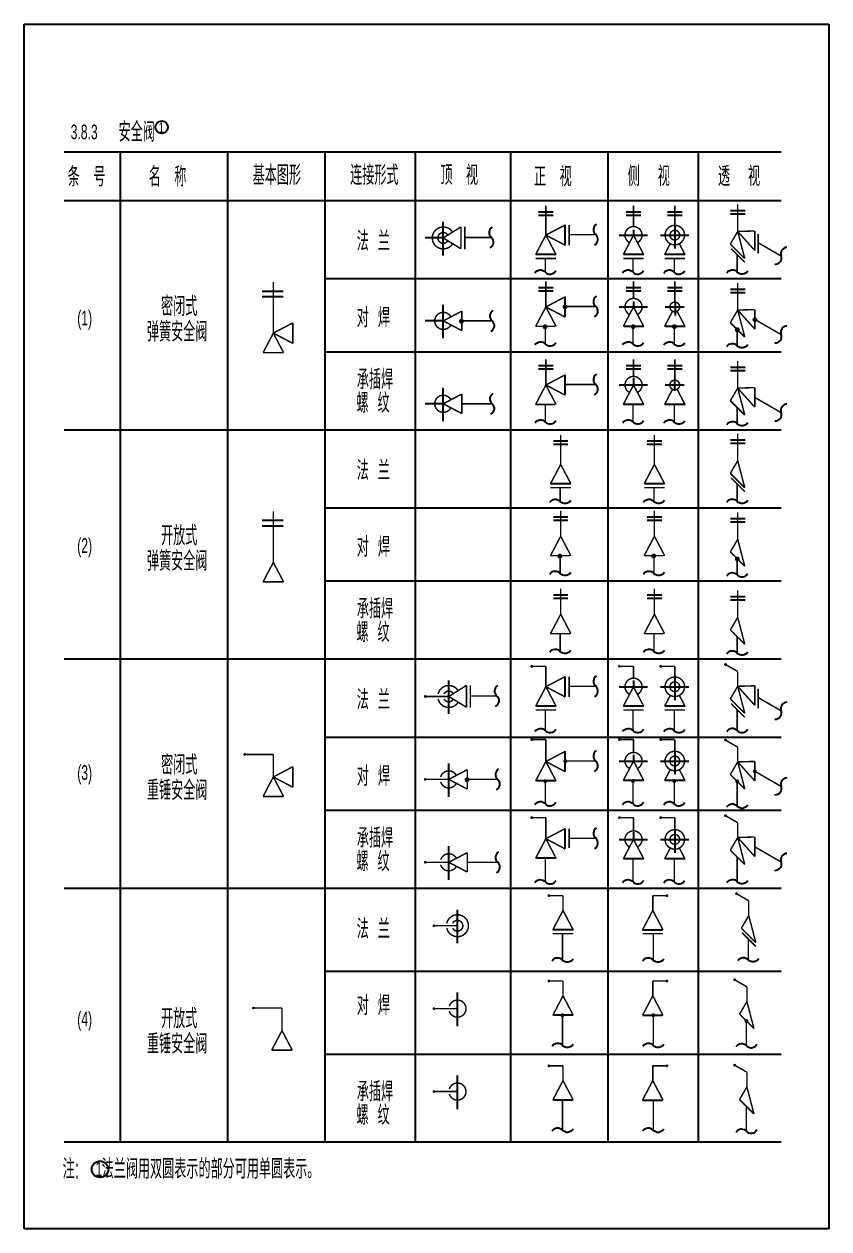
# Model space of a CAD drawing. Header units: inches. Extents: x -18 to 2014, y 4 to 801.
# Drawn here: x 167.6 to 332.6, y 9.9 to 256.9 of the extents above; entities that cross this region are included whole.
import ezdxf

# ---------------------------------------------------------------- set-up
doc = ezdxf.new("R2010")
doc.units = ezdxf.units.IN
doc.header["$MEASUREMENT"] = 0
doc.layers.add('TEXT', color=6, linetype='Continuous')
doc.styles.get("Standard").update_dxf_attribs({"font": 'pdatxt.shx', "bigfont": 'hztxt.shx'})

# ---------------------------------------------------------------- blocks, each defined once
blk = doc.blocks.new('BZH')
at = {"layer": 'TEXT', "color": 6}
for centre, start, end in [((0.5330142281600274, 0.6703013697842835), 120.0646550722237, 231.5087731403127), ((-0.5614378965001379, -0.6466804327719728), 296.5830063715022, 49.03599266516452)]:
    blk.add_arc(centre, 0.8563924881481542, start, end, dxfattribs=at)

msp = doc.modelspace()

# ---------------------------------------------------------------- linework, layer by layer
at = {"color": 3}
for p, q in [((167.5720512389131, 256.8665980854901), (332.5720512389131, 256.8665980854901)), ((167.5720512389131, 9.86659808549015), (167.5720512389131, 256.8665980854901)), ((332.5720512389131, 256.8665980854901), (332.5720512389131, 9.86659808549015)), ((175.7587318707307, 230.710688430542), (322.7587318707307, 230.710688430542)), ((187.2609777042486, 230.710688430542), (187.2609777042482, 27.71068843054203)), ((209.2609777042486, 230.7106884305418), (209.2609777042486, 27.71068843054203)), ((229.2609777042486, 230.7106884305418), (229.2609777042486, 27.71068843054203)), ((247.7609777042491, 230.7106884305418), (247.7609777042486, 27.71068843054203)), ((267.2609777042491, 230.7106884305416), (267.2609777042486, 27.71068843054203)), ((287.2609777042486, 230.7106884305416), (287.2609777042481, 27.71068843054203)), ((305.7609777042486, 230.7106884305416), (305.7609777042486, 27.71068843054203)), ((175.7587318707307, 220.710688430542), (322.7587318707307, 220.710688430542)), ((273.0397103518422, 218.4021767375551), (276.0397103518422, 218.4021767375551)), ((273.0397103518422, 217.7210163242003), (276.0397103518422, 217.7210163242003)), ((291.013685686216, 218.4021767375551), (294.013685686216, 218.4021767375551)), ((291.013685686216, 217.7210163242003), (294.013685686216, 217.7210163242003)), ((299.4783334557625, 218.4021767375551), (302.4783334557625, 218.4021767375551)), ((299.4783334557625, 217.7210163242003), (302.4783334557625, 217.7210163242003)), ((312.3756127756352, 218.6360155571495), (315.3756127756352, 218.6360155571495)), ((312.3756127756352, 217.9548551437948), (315.3756127756352, 217.9548551437948)), ((253.5083332887822, 209.4468674112466), (253.5083332887822, 216.304355003804)), ((278.5284582623623, 211.7115809321836), (278.5284582623623, 215.7015809321836)), ((300.9783334557625, 215.6074882791607), (300.9783334557625, 210.8816456091264)), ((253.5083332887822, 213.023194421925), (249.8243700492482, 213.023194421925)), ((289.5962680479871, 213.6074882791607), (295.4057740400268, 213.6074882791607)), ((292.5363480639104, 214.6767365041588), (292.5363480639104, 213.5741160228821)), ((298.0609158175336, 213.6074882791607), (303.8704218095728, 213.6074882791607)), ((276.6338030048652, 209.6187403686402), (272.6438030048654, 209.6187403686402)), ((294.6077783392394, 209.6187403686402), (290.6177783392392, 209.6187403686402)), ((303.0724261087854, 209.6187403686402), (299.0824261087856, 209.6187403686402)), ((229.2609777042486, 204.710688430542), (322.7587318707307, 204.710688430542)), ((273.0397103518422, 202.8780295377465), (276.0397103518422, 202.8780295377465)), ((291.013685686216, 202.8780295377465), (294.013685686216, 202.8780295377465)), ((299.4783334557625, 202.8780295377465), (302.4783334557625, 202.8780295377465)), ((216.4001984092653, 202.1475779463854), (220.717115170905, 202.1475779463854)), ((216.4001984092653, 201.0123132097554), (220.717115170905, 201.0123132097554)), ((273.0397103518422, 202.1968691243918), (276.0397103518422, 202.1968691243918)), ((278.5284582623623, 196.9821182623276), (278.5284582623623, 200.9721182623276)), ((291.013685686216, 202.1968691243918), (294.013685686216, 202.1968691243918)), ((299.4783334557625, 202.1968691243918), (302.4783334557625, 202.1968691243918)), ((312.3756127756352, 202.5239966558987), (315.3756127756352, 202.5239966558987)), ((312.3756127756352, 201.8428362425439), (315.3756127756352, 201.8428362425439)), ((253.5083332887822, 192.4468674112466), (253.5083332887822, 199.304355003804)), ((289.5962680479871, 198.8780256093044), (295.4057740400268, 198.8780256093044)), ((292.5363480639104, 200.0118122761495), (292.5363480639104, 198.6886639182474)), ((299.0088695409723, 198.8780256093044), (302.8973074212819, 198.8780256093044)), ((301.0335288948264, 199.7912907001406), (301.0335288948264, 197.1449876837201)), ((253.5083332887822, 196.023194421925), (249.8243700492482, 196.023194421925)), ((294.6077783392394, 194.8892776987842), (290.6177783392392, 194.8892776987842)), ((303.0724261087854, 194.8892776987842), (299.0824261087856, 194.8892776987842)), ((229.2609777042486, 189.710688430542), (322.7587318707307, 189.710688430542)), ((273.0397103518422, 186.8780295377465), (276.0397103518422, 186.8780295377465)), ((273.0397103518422, 186.1968691243918), (276.0397103518422, 186.1968691243918)), ((291.013685686216, 186.8780295377465), (294.013685686216, 186.8780295377465)), ((291.013685686216, 186.1968691243918), (294.013685686216, 186.1968691243918)), ((299.4783334557625, 186.8780295377465), (302.4783334557625, 186.8780295377465)), ((299.4783334557625, 186.1968691243918), (302.4783334557625, 186.1968691243918)), ((312.3756127756352, 186.5239966558987), (315.3756127756352, 186.5239966558987)), ((312.3756127756352, 185.8428362425439), (315.3756127756352, 185.8428362425439)), ((278.5284582623623, 180.9821182623276), (278.5284582623623, 184.9721182623276)), ((289.5962680479871, 182.8780256093044), (295.4057740400268, 182.8780256093044)), ((292.5363480639104, 184.2442612662468), (292.5363480639104, 182.8108521203404)), ((299.0088695409723, 182.8780256093044), (302.8973074212819, 182.8780256093044)), ((300.9231714075214, 184.0237396902381), (300.9231714075214, 181.708225338447)), ((253.5083332887822, 175.4468674112466), (253.5083332887822, 182.304355003804)), ((253.5083332887822, 179.023194421925), (249.8243700492482, 179.023194421925)), ((294.6077783392394, 178.8892776987842), (290.6177783392392, 178.8892776987842)), ((303.0724261087854, 178.8892776987842), (299.0824261087856, 178.8892776987842)), ((175.7587318707307, 173.710688430542), (322.7587318707307, 173.710688430542)), ((276.0802571636715, 171.4021767375551), (279.0802571636715, 171.4021767375551)), ((276.0802571636715, 170.7210163242003), (279.0802571636715, 170.7210163242003)), ((295.296519336846, 171.4021767375551), (298.296519336846, 171.4021767375551)), ((295.296519336846, 170.7210163242003), (298.296519336846, 170.7210163242003)), ((312.3756127756352, 171.6360155571495), (315.3756127756352, 171.6360155571495)), ((312.3756127756352, 170.9548551437948), (315.3756127756352, 170.9548551437948)), ((279.6743498166944, 162.6187403686402), (275.6843498166946, 162.6187403686402)), ((298.8906119898694, 162.6187403686402), (294.9006119898692, 162.6187403686402)), ((229.2609777042486, 157.710688430542), (322.7587318707307, 157.710688430542)), ((276.0802571636715, 155.8780295377465), (279.0802571636715, 155.8780295377465)), ((295.296519336846, 155.8780295377465), (298.296519336846, 155.8780295377465)), ((216.4001984092653, 155.1475779463854), (220.717115170905, 155.1475779463854)), ((216.4001984092653, 154.0123132097554), (220.717115170905, 154.0123132097554)), ((276.0802571636715, 155.1968691243918), (279.0802571636715, 155.1968691243918)), ((295.296519336846, 155.1968691243918), (298.296519336846, 155.1968691243918)), ((312.3756127756352, 155.5239966558987), (315.3756127756352, 155.5239966558987)), ((312.3756127756352, 154.8428362425439), (315.3756127756352, 154.8428362425439)), ((229.2609777042486, 142.710688430542), (322.7587318707307, 142.710688430542)), ((276.0802571636715, 139.8780295377465), (279.0802571636715, 139.8780295377465)), ((276.0802571636715, 139.1968691243918), (279.0802571636715, 139.1968691243918)), ((295.296519336846, 139.8780295377465), (298.296519336846, 139.8780295377465)), ((295.296519336846, 139.1968691243918), (298.296519336846, 139.1968691243918)), ((312.3756127756352, 139.5239966558987), (315.3756127756352, 139.5239966558987)), ((312.3756127756352, 138.8428362425439), (315.3756127756352, 138.8428362425439)), ((175.7587318707307, 126.710688430542), (322.7587318707307, 126.710688430542)), ((254.6443620075035, 115.4468674112466), (254.6443620075035, 122.304355003804)), ((278.5284582623623, 119.1211569938463), (278.5284582623623, 123.1111569938463)), ((292.5177625930866, 122.3101150794526), (292.5177625930866, 120.9105969494704)), ((289.5962680479871, 121.0170643408231), (295.4057740400268, 121.0170643408231)), ((298.0609158175336, 121.0170643408231), (303.8704218095728, 121.0170643408231)), ((276.6338030048652, 117.0283164303029), (272.6438030048654, 117.0283164303029)), ((294.6077783392394, 117.0283164303029), (290.6177783392392, 117.0283164303029)), ((303.0724261087854, 117.0283164303029), (299.0824261087856, 117.0283164303029)), ((229.2609777042486, 110.710688430542), (322.7587318707307, 110.710688430542)), ((278.5284582623623, 103.7929641831971), (278.5284582623623, 107.7829641831971)), ((292.5255770421505, 107.0848770298872), (292.5255770421505, 105.6909601479357)), ((300.9783334557625, 107.7891458410935), (300.9783334557625, 103.0633031710591)), ((254.6443620075035, 98.44686741124664), (254.6443620075035, 105.304355003804)), ((289.5962680479871, 105.7891458410935), (295.4057740400268, 105.7891458410935)), ((298.0609158175336, 105.7891458410935), (303.8704218095728, 105.7891458410935)), ((276.6338030048652, 101.7001236196537), (272.6438030048649, 101.7001236196537)), ((294.6077783392394, 101.800397930573), (290.6177783392392, 101.800397930573)), ((303.0724261087854, 101.800397930573), (299.0824261087856, 101.800397930573)), ((229.2609777042486, 95.71068843054181), (322.7587318707307, 95.71068843054204)), ((278.5284582623623, 87.95706373882976), (278.5284582623623, 91.94706373883)), ((300.9783334557625, 91.72031790691298), (300.9783334557625, 86.99447523687863)), ((289.5962680479871, 89.72031790691298), (295.4057740400268, 89.72031790691298)), ((292.5062001195589, 91.19508776009442), (292.5062001195589, 89.56884824750941)), ((298.0609158175336, 89.72031790691298), (303.8704218095728, 89.72031790691298)), ((254.6443620075035, 81.44686741124664), (254.6443620075035, 88.30435500380403)), ((276.6338030048652, 85.86422317528658), (272.6438030048649, 85.86422317528658)), ((294.6077783392394, 85.7315699963925), (290.6177783392392, 85.7315699963925)), ((303.0724261087854, 85.7315699963925), (299.0824261087856, 85.7315699963925)), ((175.7587318707307, 79.71068843054204), (322.7587318707307, 79.71068843054204)), ((256.4197393522555, 68.44686741124664), (256.4197393522555, 75.30435500380403)), ((280.1530818852294, 71.17700071849967), (276.1630818852296, 71.17700071849967)), ((294.3688735232678, 71.17700071849967), (298.358873523268, 71.17700071849967)), ((229.2609777042486, 62.71068843054204), (322.7587318707307, 62.71068843054204)), ((256.4197393522555, 51.44686741124664), (256.4197393522555, 58.30435500380403)), ((280.1530818852294, 53.66492313266289), (276.1630818852296, 53.66492313266289)), ((294.3688735232678, 53.66492313266289), (298.358873523268, 53.66492313266289)), ((229.2609777042486, 45.71068843054204), (322.7587318707307, 45.71068843054204)), ((256.4197393522555, 34.44686741124664), (256.4197393522555, 41.30435500380403)), ((280.1530818852294, 36.28327829980944), (276.1630818852296, 36.28327829980944)), ((294.3688735232678, 36.28327829980944), (298.358873523268, 36.28327829980944)), ((175.7587318707307, 27.71068843054203), (322.7587318707307, 27.71068843054203)), ((332.5720512389131, 9.86659808549015), (167.5720512389131, 9.86659808549015))]:
    msp.add_line(p, q, dxfattribs=at)
at = {"color": 3, "const_width": 0.3}
for points in [[(313.8756127756352, 214.3487482367048), (313.8756127756352, 219.8848083388194)], [(274.5397103518422, 213.6074882791607), (274.5397103518422, 219.650969519225)], [(292.513685686216, 215.3574882791607), (292.513685686216, 219.650969519225)], [(300.9783334557625, 215.6074882791607), (300.9783334557625, 219.650969519225)], [(257.1361937222579, 215.295344973501), (253.5083332887822, 213.023194421925)], [(257.1361937222579, 210.8085576098034), (257.1361937222579, 215.295344973501)], [(257.9361937222581, 210.7181843373781), (257.9361937222581, 215.3220182938636)], [(278.5284582623623, 215.7015809321836), (274.5397103518422, 213.6074882791607)], [(278.5284582623623, 211.5133956261373), (278.5284582623623, 215.5033956261373)], [(279.3284582623625, 211.7115809321836), (279.3284582623625, 215.7015809321836)], [(279.3284582623625, 211.5133956261373), (279.3284582623625, 215.5033956261373)], [(253.5083332887822, 213.023194421925), (257.1361937222579, 210.8085576098034)], [(257.9361937222581, 213.1135676943501), (263.3755437981232, 213.1135676943503)], [(272.4456176988189, 209.6187403686402), (274.5397103518422, 213.6074882791607)], [(274.5397103518422, 213.6074882791607), (276.6338030048652, 209.6187403686402)], [(274.5397103518422, 213.6074882791607), (278.5284582623623, 211.5133956261373)], [(279.3284582623625, 213.7065809321838), (284.7678083382276, 213.7065809321838)], [(290.4195930331927, 209.6187403686402), (292.513685686216, 213.6074882791607)], [(292.513685686216, 213.6074882791607), (294.6077783392394, 209.6187403686402)], [(312.3658420941448, 211.7706783546513), (313.8756127756352, 214.3487482367048)], [(317.3795161219492, 214.4556737125291), (313.8756127756352, 214.3487482367048)], [(313.8756127756352, 214.3487482367048), (315.327336324916, 208.8091841238803)], [(313.8756127756352, 214.3487482367048), (317.3795161219492, 210.4451910362912)], [(317.3795161219492, 210.4451910362912), (317.3795161219492, 214.4556737125291)], [(318.0723364449765, 209.8470057302446), (318.0723364449765, 213.8370057302448)], [(298.8842408027391, 209.6187403686402), (300.0486656577824, 211.8366924734847)], [(301.9080012537421, 211.8366924734847), (303.0724261087854, 209.6187403686402)], [(315.327336324916, 208.8091841238803), (312.3658420941448, 211.7706783546513)], [(315.327336324916, 208.0091841238803), (312.5059802679817, 210.8305401808146)], [(318.0723364449765, 212.040191036291), (322.7829517907531, 209.3205159983582)], [(276.4356176988191, 209.6187403686402), (272.4456176988189, 209.6187403686402)], [(276.4356176988191, 208.8187403686405), (272.4456176988189, 208.8187403686405)], [(276.6338030048652, 208.8187403686405), (272.6438030048654, 208.8187403686405)], [(274.4406176988188, 208.8187403686405), (274.4406176988188, 205.990503901154)], [(294.4095930331929, 209.6187403686402), (290.4195930331927, 209.6187403686402)], [(294.4095930331929, 208.8187403686405), (290.4195930331927, 208.8187403686405)], [(294.6077783392394, 208.8187403686405), (290.6177783392392, 208.8187403686405)], [(292.4145930331925, 208.8187403686405), (292.4145930331925, 205.990503901154)], [(302.8742408027393, 209.6187403686402), (298.8842408027391, 209.6187403686402)], [(302.8742408027393, 208.8187403686405), (298.8842408027391, 208.8187403686405)], [(303.0724261087854, 208.8187403686405), (299.0824261087856, 208.8187403686405)], [(300.879240802739, 208.8187403686405), (300.879240802739, 205.990503901154)], [(313.7765201226117, 209.5600003261846), (313.7765201226117, 206.0234696965254)], [(218.6701169313598, 193.5125096053451), (218.6701169313598, 203.96400309637)], [(274.5397103518422, 198.8780256093044), (274.5397103518422, 204.1268223194162)], [(292.513685686216, 200.6280256093044), (292.513685686216, 204.1268223194162)], [(300.9783334557625, 200.8780256093044), (300.9783334557625, 204.1268223194162)], [(313.8756127756352, 198.2367293354538), (313.8756127756352, 203.7727894375683)], [(278.5284582623623, 200.9721182623276), (274.5397103518422, 198.8780256093044)], [(278.5284582623623, 196.7839329562811), (278.5284582623623, 200.7739329562813)], [(300.9783334557625, 199.8780256093731), (300.9783334557625, 202.0833410793519)], [(257.3083332887824, 198.0181944219249), (253.5083332887822, 196.023194421925)], [(257.3083332887824, 194.0281944219249), (257.3083332887824, 198.0181944219249)], [(272.4456176988189, 194.8892776987842), (274.5397103518422, 198.8780256093044)], [(274.5397103518422, 198.8780256093044), (278.5284582623623, 196.7839329562811)], [(274.5397103518422, 198.8780256093044), (276.6338030048652, 194.8892776987842)], [(278.5284582623623, 198.9771182623275), (284.7678083382276, 198.9771182623275)], [(290.4195930331927, 194.8892776987842), (292.513685686216, 198.8780256093044)], [(292.513685686216, 198.8780256093044), (294.6077783392394, 194.8892776987842)], [(298.8842408027391, 194.8892776987842), (300.5134995567611, 197.9926277064452)], [(301.4431673547643, 197.9926277064438), (303.0724261087854, 194.8892776987842)], [(312.3658420941448, 195.6586594534004), (313.8756127756352, 198.2367293354538)], [(317.3795161219492, 198.3436548112782), (313.8756127756352, 198.2367293354538)], [(313.8756127756352, 198.2367293354538), (317.3795161219492, 194.3331721350401)], [(313.8756127756352, 198.2367293354538), (315.327336324916, 192.6971652226294)], [(317.3795161219492, 194.3331721350401), (317.3795161219492, 198.3436548112782)], [(222.6701169313598, 195.6125096053453), (218.6701169313598, 193.5125096053453)], [(222.6701169313598, 191.4125096053452), (222.6701169313598, 195.6125096053453)], [(253.5083332887822, 196.023194421925), (257.3083332887824, 194.0281944219249)], [(257.3083332887824, 196.0231944219248), (263.5476833646477, 196.023194421925)], [(315.327336324916, 192.6971652226294), (312.3658420941448, 195.6586594534004)], [(317.3795161219488, 196.3281721350398), (322.7829517907531, 193.2084970971074)], [(218.6701169313598, 193.5125096053451), (216.5701169313599, 189.5125096053451)], [(220.7701169313597, 189.5125096053451), (218.6701169313598, 193.5125096053451)], [(218.6701169313598, 193.5125096053453), (222.6701169313598, 191.4125096053452)], [(276.4356176988191, 194.8892776987842), (272.4456176988189, 194.8892776987842)], [(274.4406176988188, 194.8892776987842), (274.4406176988188, 191.2610412312978)], [(294.4095930331929, 194.8892776987842), (290.4195930331927, 194.8892776987842)], [(292.4145930331925, 194.8892776987842), (292.4145930331925, 191.2610412312978)], [(302.8742408027393, 194.8892776987842), (298.8842408027391, 194.8892776987842)], [(300.879240802739, 194.8892776987842), (300.879240802739, 191.2610412312978)], [(313.7765201226122, 194.247981424933), (313.7765201226117, 190.9262891427321)], [(216.5701169313599, 189.5125096053451), (220.7701169313597, 189.5125096053451)], [(274.5397103518422, 182.8780256093044), (274.5397103518422, 188.1268223194162)], [(292.513685686216, 184.6280256093044), (292.513685686216, 188.1268223194162)], [(300.9783334557625, 184.8780256093044), (300.9783334557625, 188.1268223194162)], [(313.8756127756352, 182.236729335454), (313.8756127756352, 187.7727894375683)], [(300.9783334557625, 183.8780256093731), (300.9783334557625, 186.0833410793519)], [(272.4456176988189, 178.8892776987842), (274.5397103518422, 182.8780256093044)], [(278.5284582623623, 184.9721182623276), (274.5397103518422, 182.8780256093044)], [(274.5397103518422, 182.8780256093044), (278.5284582623623, 180.7839329562811)], [(274.5397103518422, 182.8780256093044), (276.6338030048652, 178.8892776987842)], [(278.5284582623623, 180.7839329562811), (278.5284582623623, 184.7739329562813)], [(278.5284582623623, 182.9771182623275), (284.7678083382276, 182.9771182623275)], [(290.4195930331927, 178.8892776987842), (292.513685686216, 182.8780256093044)], [(292.513685686216, 182.8780256093044), (294.6077783392394, 178.8892776987842)], [(257.3083332887824, 181.0181944219249), (253.5083332887822, 179.023194421925)], [(257.3083332887824, 177.0281944219249), (257.3083332887824, 181.0181944219249)], [(298.8842408027391, 178.8892776987842), (300.5134995567611, 181.9926277064452)], [(301.4431673547643, 181.9926277064438), (303.0724261087854, 178.8892776987842)], [(312.3658420941448, 179.6586594534004), (313.8756127756352, 182.236729335454)], [(317.3795161219492, 182.3436548112782), (313.8756127756352, 182.236729335454)], [(313.8756127756352, 182.236729335454), (317.3795161219492, 178.3331721350401)], [(313.8756127756352, 182.236729335454), (315.327336324916, 176.6971652226294)], [(317.3795161219492, 178.3331721350401), (317.3795161219492, 182.3436548112782)], [(317.3795161219488, 180.3281721350398), (322.7829517907531, 177.2084970971074)], [(253.5083332887822, 179.023194421925), (257.3083332887824, 177.0281944219249)], [(257.3083332887824, 179.023194421925), (263.5476833646477, 179.023194421925)], [(276.4356176988191, 178.8892776987842), (272.4456176988189, 178.8892776987842)], [(274.4406176988188, 178.8892776987842), (274.4406176988188, 175.2610412312978)], [(294.4095930331929, 178.8892776987842), (290.4195930331927, 178.8892776987842)], [(292.4145930331925, 178.8892776987842), (292.4145930331925, 175.2610412312978)], [(302.8742408027393, 178.8892776987842), (298.8842408027391, 178.8892776987842)], [(300.879240802739, 178.8892776987842), (300.879240802739, 175.2610412312978)], [(315.327336324916, 176.6971652226294), (312.3658420941448, 179.6586594534004)], [(313.7765201226122, 178.247981424933), (313.7765201226117, 174.9262891427321)], [(313.8756127756352, 167.3487482367048), (313.8756127756352, 172.8848083388194)], [(277.5802571636715, 166.6074882791607), (277.5802571636715, 172.650969519225)], [(296.796519336846, 166.6074882791607), (296.796519336846, 172.650969519225)], [(275.4861645106481, 162.6187403686402), (277.5802571636715, 166.6074882791607)], [(277.5802571636715, 166.6074882791607), (279.6743498166944, 162.6187403686402)], [(294.7024266838226, 162.6187403686402), (296.796519336846, 166.6074882791607)], [(296.796519336846, 166.6074882791607), (298.8906119898694, 162.6187403686402)], [(312.3658420941448, 164.7706783546513), (313.8756127756352, 167.3487482367048)], [(313.8756127756352, 167.3487482367048), (315.327336324916, 161.8091841238803)], [(315.327336324916, 161.8091841238803), (312.3658420941448, 164.7706783546513)], [(315.327336324916, 161.0091841238803), (312.5059802679817, 163.8305401808146)], [(279.4761645106483, 162.6187403686402), (275.4861645106481, 162.6187403686402)], [(279.4761645106483, 161.8187403686405), (275.4861645106481, 161.8187403686405)], [(279.6743498166944, 161.8187403686405), (275.6843498166946, 161.8187403686405)], [(277.481164510648, 161.8187403686405), (277.481164510648, 158.990503901154)], [(298.6924266838229, 162.6187403686402), (294.7024266838226, 162.6187403686402)], [(298.6924266838229, 161.8187403686405), (294.7024266838226, 161.8187403686405)], [(298.8906119898694, 161.8187403686405), (294.9006119898692, 161.8187403686405)], [(296.6974266838225, 161.8187403686405), (296.6974266838225, 158.990503901154)], [(313.7765201226117, 162.5600003261846), (313.7765201226117, 159.0234696965254)], [(218.6701169313598, 146.5125096053451), (218.6701169313598, 156.96400309637)], [(277.5802571636715, 151.8780256093044), (277.5802571636715, 157.1268223194162)], [(296.796519336846, 151.8780256093044), (296.796519336846, 157.1268223194162)], [(313.8756127756352, 151.236729335454), (313.8756127756352, 156.7727894375683)], [(275.4861645106481, 147.8892776987842), (277.5802571636715, 151.8780256093044)], [(277.5802571636715, 151.8780256093044), (279.6743498166944, 147.8892776987842)], [(294.7024266838226, 147.8892776987842), (296.796519336846, 151.8780256093044)], [(296.796519336846, 151.8780256093044), (298.8906119898694, 147.8892776987842)], [(312.3658420941448, 148.6586594534004), (313.8756127756352, 151.236729335454)], [(313.8756127756352, 151.236729335454), (315.327336324916, 145.6971652226294)], [(315.327336324916, 145.6971652226294), (312.3658420941448, 148.6586594534004)], [(218.6701169313598, 146.5125096053451), (216.5701169313599, 142.5125096053451)], [(220.7701169313597, 142.5125096053451), (218.6701169313598, 146.5125096053451)], [(279.4761645106483, 147.8892776987842), (275.4861645106481, 147.8892776987842)], [(277.481164510648, 147.8892776987842), (277.481164510648, 144.2610412312978)], [(298.6924266838229, 147.8892776987842), (294.7024266838226, 147.8892776987842)], [(296.6974266838225, 147.8892776987842), (296.6974266838225, 144.2610412312978)], [(313.7765201226122, 147.247981424933), (313.7765201226117, 143.9262891427321)], [(216.5701169313599, 142.5125096053451), (220.7701169313597, 142.5125096053451)], [(277.5802571636715, 135.8780256093044), (277.5802571636715, 141.1268223194162)], [(296.796519336846, 135.8780256093044), (296.796519336846, 141.1268223194162)], [(313.8756127756352, 135.236729335454), (313.8756127756352, 140.7727894375683)], [(275.4861645106481, 131.8892776987842), (277.5802571636715, 135.8780256093044)], [(277.5802571636715, 135.8780256093044), (279.6743498166944, 131.8892776987842)], [(294.7024266838226, 131.8892776987842), (296.796519336846, 135.8780256093044)], [(296.796519336846, 135.8780256093044), (298.8906119898694, 131.8892776987842)], [(312.3658420941448, 132.6586594534004), (313.8756127756352, 135.236729335454)], [(313.8756127756352, 135.236729335454), (315.327336324916, 129.6971652226294)], [(279.4761645106483, 131.8892776987842), (275.4861645106481, 131.8892776987842)], [(277.481164510648, 131.8892776987842), (277.481164510648, 128.2610412312978)], [(298.6924266838229, 131.8892776987842), (294.7024266838226, 131.8892776987842)], [(296.6974266838225, 131.8892776987842), (296.6974266838225, 128.2610412312978)], [(315.327336324916, 129.6971652226294), (312.3658420941448, 132.6586594534004)], [(313.7765201226122, 131.247981424933), (313.7765201226117, 127.9262891427321)], [(271.64936139134, 125.1930171005245), (274.5397103518422, 125.1930171005245)], [(274.5397103518422, 121.0170643408231), (274.5397103518422, 125.1930171005245)], [(289.6233367257142, 125.1930171005245), (292.513685686216, 125.1930171005245)], [(292.513685686216, 122.7670643408222), (292.513685686216, 125.1930171005245)], [(298.0879844952602, 125.1930171005245), (300.9783334557625, 125.1930171005245)], [(300.9783334557625, 123.0170643408108), (300.9783334557625, 125.1930171005245)], [(311.3724971500384, 125.5791958555616), (313.8756127756352, 124.1340213753107)], [(313.8756127756352, 121.1067529038063), (313.8756127756352, 124.1340213753107)], [(258.2722224409791, 121.2953449735013), (254.6443620075035, 119.023194421925)], [(258.2722224409791, 116.8085576098034), (258.2722224409791, 121.2953449735013)], [(259.0722224409789, 116.7181843373781), (259.0722224409789, 121.3220182938638)], [(272.4456176988189, 117.0283164303029), (274.5397103518422, 121.0170643408231)], [(278.5284582623623, 123.1111569938463), (274.5397103518422, 121.0170643408231)], [(274.5397103518422, 121.0170643408231), (278.5284582623623, 118.9229716878)], [(274.5397103518422, 121.0170643408231), (276.6338030048652, 117.0283164303029)], [(278.5284582623623, 118.9229716878), (278.5284582623623, 122.9129716878)], [(279.3284582623625, 119.1211569938463), (279.3284582623625, 123.1111569938463)], [(279.3284582623625, 118.9229716878), (279.3284582623625, 122.9129716878)], [(279.3284582623625, 121.1161569938461), (284.7678083382276, 121.1161569938464)], [(290.4195930331927, 117.0283164303029), (292.513685686216, 121.0170643408231)], [(292.513685686216, 121.0170643408231), (294.6077783392394, 117.0283164303029)], [(312.3658420941448, 118.5286830217527), (313.8756127756352, 121.1067529038063)], [(317.3795161219492, 121.2136783796305), (313.8756127756352, 121.1067529038063)], [(313.8756127756352, 121.1067529038063), (315.327336324916, 115.5671887909817)], [(313.8756127756352, 121.1067529038063), (317.3795161219492, 117.2031957033924)], [(317.3795161219492, 117.2031957033924), (317.3795161219492, 121.2136783796305)], [(254.6443620075035, 119.023194421925), (249.8243700492482, 119.023194421925)], [(254.6443620075035, 119.023194421925), (258.2722224409791, 116.8085576098034)], [(259.0722224409789, 119.1135676943503), (264.5115725168445, 119.1135676943503)], [(298.8842408027391, 117.0283164303029), (300.0486656577824, 119.2462685351473)], [(301.9080012537421, 119.2462685351473), (303.0724261087854, 117.0283164303029)], [(315.327336324916, 115.5671887909817), (312.3658420941448, 118.5286830217527)], [(318.0723364449765, 116.605010397346), (318.0723364449765, 120.5950103973463)], [(318.0723364449765, 118.7981957033922), (322.7829517907531, 116.0785206654596)], [(276.4356176988191, 117.0283164303029), (272.4456176988189, 117.0283164303029)], [(276.4356176988191, 116.2283164303029), (272.4456176988189, 116.2283164303029)], [(276.6338030048652, 116.2283164303029), (272.6438030048654, 116.2283164303029)], [(274.4406176988188, 116.2283164303029), (274.4406176988188, 111.990503901154)], [(294.4095930331929, 117.0283164303029), (290.4195930331927, 117.0283164303029)], [(294.4095930331929, 116.2283164303029), (290.4195930331927, 116.2283164303029)], [(294.6077783392394, 116.2283164303029), (290.6177783392392, 116.2283164303029)], [(292.4145930331925, 116.2283164303029), (292.4145930331925, 111.990503901154)], [(302.8742408027393, 117.0283164303029), (298.8842408027391, 117.0283164303029)], [(302.8742408027393, 116.2283164303029), (298.8842408027391, 116.2283164303029)], [(303.0724261087854, 116.2283164303029), (299.0824261087856, 116.2283164303029)], [(300.879240802739, 116.2283164303029), (300.879240802739, 111.990503901154)], [(315.327336324916, 114.7671887909817), (312.5059802679817, 117.588544847916)], [(313.7765201226117, 116.3180049932861), (313.7765201226117, 112.0234696965254)], [(271.64936139134, 110.1930171005245), (274.5397103518418, 110.1930171005245)], [(274.5397103518418, 105.6888715301739), (274.5397103518418, 110.1930171005245)], [(289.6233367257138, 110.1930171005245), (292.513685686216, 110.1930171005245)], [(292.513685686216, 107.5391458410926), (292.513685686216, 110.1930171005245)], [(298.0879844952602, 110.1930171005245), (300.9783334557625, 110.1930171005245)], [(300.9783334557625, 107.7891458410812), (300.9783334557625, 110.1930171005245)], [(311.3724971500384, 110.0754595961974), (313.8756127756352, 108.6302851159465)], [(313.8756127756352, 105.6030166444421), (313.8756127756352, 108.6302851159465)], [(212.8260889418977, 107.1376658651821), (218.6701169313598, 107.1376658651821)], [(218.6701169313598, 102.5210244053304), (218.6701169313598, 107.1376658651821)], [(278.5284582623623, 107.7829641831971), (274.5397103518418, 105.6888715301739)], [(278.5284582623623, 103.5947788771508), (278.5284582623623, 107.5847788771508)], [(222.6701169313598, 104.6210244053305), (218.6701169313598, 102.5210244053306)], [(222.6701169313598, 100.4210244053305), (222.6701169313598, 104.6210244053305)], [(258.4443620075036, 104.0181944219249), (254.6443620075035, 102.023194421925)], [(258.4443620075036, 100.0281944219249), (258.4443620075036, 104.0181944219249)], [(272.4456176988189, 101.7001236196537), (274.5397103518418, 105.6888715301739)], [(274.5397103518418, 105.6888715301739), (276.6338030048652, 101.7001236196537)], [(274.5397103518418, 105.6888715301739), (278.5284582623623, 103.5947788771508)], [(278.5284582623623, 105.787964183197), (284.7678083382276, 105.7879641831972)], [(290.4195930331927, 101.800397930573), (292.513685686216, 105.7891458410935)], [(292.513685686216, 105.7891458410935), (294.6077783392394, 101.800397930573)], [(298.8842408027391, 101.800397930573), (300.0486656577824, 104.0183500354175)], [(301.9080012537421, 104.0183500354175), (303.0724261087854, 101.800397930573)], [(312.3658420941448, 103.0249467623886), (313.8756127756352, 105.6030166444421)], [(317.3795161219492, 105.7099421202664), (313.8756127756352, 105.6030166444421)], [(313.8756127756352, 105.6030166444421), (315.327336324916, 100.0634525316176)], [(313.8756127756352, 105.6030166444421), (317.3795161219492, 101.6994594440283)], [(317.3795161219492, 101.6994594440283), (317.3795161219492, 105.7099421202664)], [(317.3795161219492, 103.6944594440282), (322.7829517907531, 100.5747844060955)], [(218.6701169313598, 102.5210244053304), (216.5701169313599, 98.5210244053304)], [(220.7701169313597, 98.5210244053304), (218.6701169313598, 102.5210244053304)], [(218.6701169313598, 102.5210244053306), (222.6701169313598, 100.4210244053305)], [(254.6443620075035, 102.023194421925), (249.8243700492482, 102.023194421925)], [(254.6443620075035, 102.023194421925), (258.4443620075036, 100.0281944219249)], [(258.4443620075036, 102.0231944219248), (264.683712083369, 102.023194421925)], [(276.4356176988186, 101.7001236196537), (272.4456176988189, 101.7001236196537)], [(274.4406176988188, 101.7001236196537), (274.4406176988188, 96.99050390115403)], [(294.4095930331929, 101.800397930573), (290.4195930331927, 101.800397930573)], [(292.4145930331925, 101.800397930573), (292.4145930331925, 96.99050390115403)], [(302.8742408027393, 101.800397930573), (298.8842408027391, 101.800397930573)], [(300.879240802739, 101.800397930573), (300.879240802739, 96.99050390115403)], [(315.327336324916, 100.0634525316176), (312.3658420941448, 103.0249467623886)], [(313.7765201226117, 101.6142687339216), (313.7765201226117, 96.5197334371613)], [(216.5701169313599, 98.5210244053304), (220.7701169313597, 98.5210244053304)], [(271.64936139134, 94.19301710052454), (274.5397103518418, 94.19301710052454)], [(274.5397103518418, 89.85297108580684), (274.5397103518418, 94.19301710052454)], [(289.6233367257138, 94.19301710052454), (292.513685686216, 94.19301710052454)], [(292.513685686216, 91.47031790691207), (292.513685686216, 94.19301710052454)], [(298.0879844952602, 94.19301710052454), (300.9783334557625, 94.19301710052454)], [(300.9783334557625, 91.72031790690048), (300.9783334557625, 94.19301710052454)], [(311.3724971500384, 94.57919585556155), (313.8756127756352, 93.13402137531065)], [(278.5284582623623, 91.94706373883), (274.5397103518418, 89.85297108580684)], [(278.5284582623623, 87.75887843278346), (278.5284582623623, 91.74887843278347)], [(279.328458262362, 87.95706373882976), (279.328458262362, 91.94706373883)], [(313.8756127756352, 90.10675290380627), (313.8756127756352, 93.13402137531065)], [(272.4456176988189, 85.86422317528658), (274.5397103518418, 89.85297108580684)], [(274.5397103518418, 89.85297108580684), (276.6338030048652, 85.86422317528658)], [(274.5397103518418, 89.85297108580684), (278.5284582623623, 87.75887843278346)], [(279.328458262362, 89.95206373882988), (284.7678083382276, 89.95206373882988)], [(290.4195930331927, 85.7315699963925), (292.513685686216, 89.72031790691298)], [(292.513685686216, 89.72031790691298), (294.6077783392394, 85.7315699963925)], [(312.3658420941448, 87.5286830217527), (313.8756127756352, 90.10675290380627)], [(317.3795161219492, 90.21367837963052), (313.8756127756352, 90.10675290380627)], [(313.8756127756352, 90.10675290380627), (315.327336324916, 84.5671887909817)], [(313.8756127756352, 90.10675290380627), (317.3795161219492, 86.20319570339242)], [(317.3795161219492, 86.20319570339242), (317.3795161219492, 90.21367837963052)], [(258.4443620075036, 87.0181944219249), (254.6443620075035, 85.02319442192501)], [(258.4443620075036, 83.0281944219249), (258.4443620075036, 87.0181944219249)], [(298.8842408027391, 85.7315699963925), (300.0486656577824, 87.94952210123697)], [(301.9080012537421, 87.94952210123697), (303.0724261087854, 85.7315699963925)], [(315.327336324916, 84.5671887909817), (312.3658420941448, 87.5286830217527)], [(317.3795161219492, 88.19819570339232), (322.7829517907531, 85.07852066545965)], [(254.6443620075035, 85.02319442192501), (249.8243700492482, 85.02319442192501)], [(254.6443620075035, 85.02319442192501), (258.4443620075036, 83.0281944219249)], [(258.4443620075036, 85.02319442192501), (264.683712083369, 85.02319442192501)], [(276.4356176988186, 85.86422317528658), (272.4456176988189, 85.86422317528658)], [(274.4406176988188, 85.86422317528658), (274.4406176988188, 80.99050390115403)], [(294.4095930331929, 85.7315699963925), (290.4195930331927, 85.7315699963925)], [(292.4145930331925, 85.7315699963925), (292.4145930331925, 80.99050390115403)], [(302.8742408027393, 85.7315699963925), (298.8842408027391, 85.7315699963925)], [(300.879240802739, 85.7315699963925), (300.879240802739, 80.99050390115403)], [(313.7765201226117, 86.11800499328578), (313.7765201226117, 81.02346969652544)], [(275.1686402717042, 78.19301710052454), (278.0589892322065, 78.19301710052454)], [(278.0589892322065, 75.16574862901993), (278.0589892322065, 78.19301710052454)], [(299.353315136793, 78.19301710052454), (296.4629661762912, 78.19301710052454)], [(296.4629661762912, 75.16574862901993), (296.4629661762912, 78.19301710052454)], [(313.6348965556546, 78.57919585556155), (316.1380121812514, 77.13402137531065)], [(316.1380121812514, 74.10675290380627), (316.1380121812514, 77.13402137531065)], [(275.9648965791831, 71.17700071849967), (278.0589892322065, 75.16574862901993)], [(278.0589892322065, 75.16574862901993), (280.1530818852294, 71.17700071849967)], [(296.4629661762912, 75.16574862901993), (294.3688735232678, 71.17700071849967)], [(298.5570588293141, 71.17700071849967), (296.4629661762912, 75.16574862901993)], [(314.628241499761, 71.5286830217527), (316.1380121812514, 74.10675290380627)], [(316.1380121812514, 74.10675290380627), (317.5897357305322, 68.5671887909817)], [(256.4197393522555, 72.02319442192501), (251.5997473940003, 72.02319442192501)], [(317.5897357305322, 68.5671887909817), (314.628241499761, 71.5286830217527)], [(279.9548965791834, 71.17700071849967), (275.9648965791831, 71.17700071849967)], [(279.9548965791834, 70.37700071849972), (275.9648965791831, 70.37700071849972)], [(280.1530818852294, 70.37700071849972), (276.1630818852296, 70.37700071849972)], [(277.959896579183, 70.37700071849972), (277.959896579183, 64.99050390115403)], [(294.3688735232678, 70.37700071849972), (298.358873523268, 70.37700071849972)], [(294.5670588293143, 71.17700071849967), (298.5570588293141, 71.17700071849967)], [(294.5670588293143, 70.37700071849972), (298.5570588293141, 70.37700071849972)], [(296.5620588293142, 70.37700071849972), (296.5620588293142, 64.99050390115403)], [(317.5897357305322, 67.76718879098175), (314.7683796735979, 70.58854484791604)], [(316.0389195282279, 69.31800499328605), (316.0389195282279, 65.02346969652544)], [(275.1686402717042, 60.68093951468754), (278.0589892322065, 60.68093951468754)], [(278.0589892322065, 57.65367104318315), (278.0589892322065, 60.68093951468754)], [(299.353315136793, 60.68093951468754), (296.4629661762912, 60.68093951468754)], [(296.4629661762912, 57.65367104318315), (296.4629661762912, 60.68093951468754)], [(313.2578299880521, 60.94019423750237), (315.7609456136485, 59.49501975725147)], [(315.7609456136485, 56.46775128574708), (315.7609456136485, 59.49501975725147)], [(275.9648965791831, 53.66492313266289), (278.0589892322065, 57.65367104318315)], [(278.0589892322065, 57.65367104318315), (280.1530818852294, 53.66492313266289)], [(296.4629661762912, 57.65367104318315), (294.3688735232678, 53.66492313266289)], [(298.5570588293141, 53.66492313266289), (296.4629661762912, 57.65367104318315)], [(214.6014662866498, 55.13766586518213), (220.4454942761119, 55.13766586518213)], [(220.4454942761119, 50.52102440533039), (220.4454942761119, 55.13766586518213)], [(256.4197393522555, 55.02319442192501), (251.5997473940003, 55.02319442192501)], [(314.2511749321581, 53.88968140369374), (315.7609456136485, 56.46775128574708)], [(315.7609456136485, 56.46775128574708), (317.2126691629293, 50.92818717292252)], [(279.9548965791834, 53.66492313266289), (275.9648965791831, 53.66492313266289)], [(277.959896579183, 53.66492313266289), (277.959896579183, 47.47842631531725)], [(294.5670588293143, 53.66492313266289), (298.5570588293141, 53.66492313266289)], [(296.5620588293142, 53.66492313266289), (296.5620588293142, 47.47842631531725)], [(317.2126691629293, 50.92818717292252), (314.2511749321581, 53.88968140369374)], [(315.6618529606254, 52.4790033752266), (315.6618529606254, 47.38446807846626)], [(220.4454942761119, 50.52102440533039), (218.3454942761115, 46.52102440533039)], [(222.5454942761118, 46.52102440533039), (220.4454942761119, 50.52102440533039)], [(218.3454942761115, 46.52102440533039), (222.5454942761118, 46.52102440533039)], [(275.1686402717042, 43.29929468183431), (278.0589892322065, 43.29929468183431)], [(278.0589892322065, 40.27202621032993), (278.0589892322065, 43.29929468183431)], [(296.4629661762912, 40.27202621032993), (296.4629661762912, 43.29929468183431)], [(299.353315136793, 43.29929468183431), (296.4629661762912, 43.29929468183431)], [(313.2578299880521, 43.43426921388559), (315.7609456136485, 41.98909473363469)], [(315.7609456136485, 38.96182626213007), (315.7609456136485, 41.98909473363469)], [(275.9648965791831, 36.28327829980944), (278.0589892322065, 40.27202621032993)], [(278.0589892322065, 40.27202621032993), (280.1530818852294, 36.28327829980944)], [(296.4629661762912, 40.27202621032993), (294.3688735232678, 36.28327829980944)], [(298.5570588293141, 36.28327829980944), (296.4629661762912, 40.27202621032993)], [(256.4197393522555, 38.02319442192501), (251.5997473940003, 38.02319442192501)], [(314.2511749321581, 36.38375638007673), (315.7609456136485, 38.96182626213007)], [(315.7609456136485, 38.96182626213007), (317.2126691629293, 33.42226214930574)], [(279.9548965791834, 36.28327829980944), (275.9648965791831, 36.28327829980944)], [(277.959896579183, 36.28327829980944), (277.959896579183, 30.09678148246379)], [(294.5670588293143, 36.28327829980944), (298.5570588293141, 36.28327829980944)], [(296.5620588293142, 36.28327829980944), (296.5620588293142, 30.09678148246379)], [(317.2126691629293, 33.42226214930574), (314.2511749321581, 36.38375638007673)], [(315.6618529606254, 34.97307835160959), (315.6618529606254, 29.87854305484947)]]:
    msp.add_lwpolyline(points, dxfattribs=at)
for points in [[(255.4152094088714, 214.2174822694033, 3.518611128178924), (255.4287798905799, 211.8508528123058, 3.518611128178924)], [(293.3271450094481, 212.0580419491942, 4.056067999633756), (291.7002263629839, 212.0580419491942, 4.056067999633756)], [(302.5534121677375, 212.3749595569469, 702.199420568689), (302.5463656946232, 212.3660073498298, 702.199420568689)], [(254.4405838363815, 213.6070684806922, 3.518611128178918), (254.447218294106, 212.450049635, 3.518611128178918)], [(301.6793664625289, 212.8943594524934, 694.7529998919204), (301.6752490713726, 212.8903351402017, 694.7529998919204)], [(293.3271450094481, 197.328579279338, 4.056067999633756), (291.7002263629839, 197.3285792793382, 4.056067999633756)], [(255.0577796187487, 196.8366537451573, 4.056067999633864), (255.0577796187487, 195.2097350986927, 4.056067999633864)], [(301.6793664625289, 198.1648967826373, 694.7529998919204), (301.6752490713726, 198.1608724703457, 694.7529998919204)], [(293.3271450094481, 181.328579279338, 4.056067999633756), (291.7002263629839, 181.3285792793382, 4.056067999633756)], [(301.6793664625289, 182.1648967826373, 694.7529998919204), (301.6752490713726, 182.1608724703457, 694.7529998919204)], [(255.0577796187487, 179.8366537451573, 4.056067999633864), (255.0577796187487, 178.2097350986927, 4.056067999633864)], [(256.5512381275927, 120.2174822694033, 0.6688178744190443), (252.4506209106554, 119.523194421925, 3.518611128178924)], [(293.3271450094481, 119.4676180108569, 4.056067999633756), (291.7002263629839, 119.4676180108569, 4.056067999633756)], [(302.5534121677375, 119.7845356186095, 702.199420568689), (302.5463656946232, 119.7755834114924, 702.199420568689)], [(301.6793664625289, 120.303935514156, 694.7529998919204), (301.6752490713726, 120.2999112018643, 694.7529998919204)], [(252.4506209106554, 118.523194421925, 0.6729753410046712), (256.5648086093012, 117.8508528123058, 3.518611128178924)], [(255.5766125551028, 119.6070684806922, 0.5826282797723307), (253.6645661103904, 119.523194421925, 3.518611128178918)], [(253.66456611039, 118.523194421925, 0.5864749578965363), (255.5832470128268, 118.450049635, 3.518611128178918)], [(293.3271450094481, 104.239699511127, 4.056067999633756), (291.7002263629839, 104.239699511127, 4.056067999633756)], [(302.5534121677375, 104.5566171188796, 702.199420568689), (302.5463656946232, 104.5476649117626, 702.199420568689)], [(301.6793664625289, 105.0760170144261, 694.7529998919204), (301.6752490713726, 105.0719927021345, 694.7529998919204)], [(256.1938083374699, 102.8366537451573, 0.6725991761212498), (252.9673110243786, 102.523194421925, 4.056067999633864)], [(252.9673110243786, 101.523194421925, 0.6725991761212556), (256.1938083374699, 101.2097350986927, 4.056067999633864)], [(293.3271450094481, 88.1708715769465, 4.056067999633756), (291.7002263629839, 88.1708715769465, 4.056067999633756)], [(302.5534121677375, 88.48778918469915, 702.199420568689), (302.5463656946232, 88.47883697758206, 702.199420568689)], [(301.6793664625289, 89.00718908024564, 694.7529998919204), (301.6752490713726, 89.00316476795396, 694.7529998919204)], [(256.1938083374699, 85.83665374515735, 0.6725991761212522), (252.967311024379, 85.52319442192501, 4.056067999633864)], [(252.967311024379, 84.52319442192501, 0.6725991761212565), (256.1938083374699, 84.20973509869268, 4.056067999633864)], [(258.5955162372353, 71.450049635, 1.016879884330545), (254.2259982554075, 72.52319442192501, 3.518611128178924)], [(254.2259982554075, 71.52319442192501, 0.7841196360719784), (258.5955162372353, 71.450049635, 3.518611128178924)], [(257.358624357577, 71.450049635, 1.0388488306423), (255.4399434551421, 72.52319442192501, 3.518611128178918)], [(255.4399434551421, 71.52319442192501, 0.5864749578965363), (257.3586243575788, 71.450049635, 3.518611128178918)], [(257.969185682222, 55.83665374515735, 0.6725991761212498), (254.7426883691307, 55.52319442192501, 4.056067999633864)], [(254.7426883691307, 54.52319442192501, 1.101859715386589), (257.969185682217, 55.83665374515735, 4.056067999633864)], [(257.969185682222, 38.83665374515735, 0.6725991761212522), (254.7426883691307, 38.52319442192501, 4.056067999633864)], [(254.7426883691307, 37.52319442192501, 1.101859715354374), (257.9691856822279, 38.83665374515735, 4.056067999633864)]]:
    msp.add_lwpolyline(points, format="xyb", dxfattribs=at)
at = {"color": 3}
for points, const_width in [([(278.2155557974908, 198.8986193840932, 1), (278.7155557974908, 198.8986193840932, 1)], 0.5), ([(256.9954308239109, 195.9446955436905, 1), (257.4954308239109, 195.9446955436905, 1)], 0.5), ([(274.1277152339477, 194.8107788205499, 1), (274.6277152339477, 194.8107788205499, 1)], 0.5), ([(292.1857329333626, 194.8409211017946, 1), (292.6857329333626, 194.8409211017946, 1)], 0.5), ([(300.6503807029086, 194.8409211017946, 1), (301.1503807029086, 194.8409211017946, 1)], 0.5), ([(317.1506560221184, 196.2684195785415, 1), (317.6506560221184, 196.2684195785415, 1)], 0.5), ([(313.5476600227818, 194.1996248279434, 1), (314.0476600227818, 194.1996248279434, 1)], 0.5), ([(277.1682620457769, 147.8107788205499, 1), (277.6682620457769, 147.8107788205499, 1)], 0.5), ([(296.3845242189515, 147.8107788205499, 1), (296.8845242189515, 147.8107788205499, 1)], 0.5), ([(313.5476600227818, 147.1996248279434, 1), (314.0476600227818, 147.1996248279434, 1)], 0.5), ([(271.5053613913402, 125.1930171005245, 1), (271.7933613913402, 125.1930171005245, 1)], 0.288), ([(289.479336725714, 125.1930171005245, 1), (289.767336725714, 125.1930171005245, 1)], 0.288), ([(297.9439844952605, 125.1930171005245, 1), (298.2319844952605, 125.1930171005245, 1)], 0.288), ([(311.2477894918935, 125.6511958555617, 1), (311.4972048081833, 125.5071958555617, 1)], 0.288), ([(249.680370049248, 119.023194421925, 1), (249.9683700492484, 119.023194421925, 1)], 0.288), ([(271.5053613913402, 110.1930171005245, 1), (271.7933613913402, 110.1930171005245, 1)], 0.288), ([(289.479336725714, 110.1930171005245, 1), (289.767336725714, 110.1930171005245, 1)], 0.288), ([(297.9439844952605, 110.1930171005245, 1), (298.23198449526, 110.1930171005245, 1)], 0.288), ([(311.2477894918935, 110.1549321149258, 1), (311.4972048081833, 110.0109321149258, 1)], 0.288), ([(212.6820889418974, 107.1376658651821, 1), (212.9700889418974, 107.1376658651821, 1)], 0.288), ([(278.3308203810872, 105.7552402614288, 1), (278.7308203810868, 105.7552402614288, 1)], 0.4), ([(317.179516121949, 103.6944594440282, 1), (317.579516121949, 103.6944594440282, 1)], 0.4), ([(249.680370049248, 102.023194421925, 1), (249.9683700492484, 102.023194421925, 1)], 0.288), ([(258.1314595426321, 101.9446955436905, 1), (258.6314595426321, 101.9446955436905, 1)], 0.5), ([(274.2406176988185, 101.6673996978853, 1), (274.6406176988186, 101.6673996978853, 1)], 0.4), ([(292.2145930331927, 101.6872705866161, 1), (292.6145930331928, 101.6872705866161, 1)], 0.4), ([(300.6792408027387, 101.6872705866161, 1), (301.0792408027393, 101.6872705866161, 1)], 0.4), ([(313.5765201226119, 101.6142687339216, 1), (313.976520122612, 101.6142687339216, 1)], 0.4), ([(271.5053613913402, 94.19301710052454, 1), (271.7933613913402, 94.19301710052454, 1)], 0.288), ([(289.479336725714, 94.19301710052454, 1), (289.767336725714, 94.19301710052454, 1)], 0.288), ([(297.9439844952605, 94.19301710052454, 1), (298.23198449526, 94.19301710052454, 1)], 0.288), ([(311.2477894918935, 94.65119585556167, 1), (311.4972048081833, 94.50719585556166, 1)], 0.288), ([(249.680370049248, 85.02319442192501, 1), (249.9683700492484, 85.02319442192501, 1)], 0.288), ([(275.0246402717045, 78.19301710052454, 1), (275.3126402717045, 78.19301710052454, 1)], 0.288), ([(299.4973151367932, 78.19301710052454, -1), (299.2093151367927, 78.19301710052454, -1)], 0.288), ([(313.5101888975097, 78.65119585556167, 1), (313.7596042137994, 78.50719585556166, 1)], 0.288), ([(251.455747394, 72.02319442192501, 1), (251.7437473940001, 72.02319442192501, 1)], 0.288), ([(275.0246402717045, 60.68093951468754, 1), (275.3126402717045, 60.68093951468754, 1)], 0.288), ([(299.4973151367932, 60.68093951468754, -1), (299.2093151367927, 60.68093951468754, -1)], 0.288), ([(313.1331223299072, 61.01966675623075, 1), (313.382537646197, 60.87566675623074, 1)], 0.288), ([(214.4574662866495, 55.13766586518213, 1), (214.7454662866495, 55.13766586518213, 1)], 0.288), ([(251.455747394, 55.02319442192501, 1), (251.7437473940001, 55.02319442192501, 1)], 0.288), ([(277.7598965791827, 53.66492313266289, 1), (278.1598965791828, 53.66492313266289, 1)], 0.4), ([(296.7620588293145, 53.66492313266289, -1), (296.3620588293144, 53.66492313266289, -1)], 0.4), ([(315.4618529606252, 52.4790033752266, 1), (315.8618529606252, 52.4790033752266, 1)], 0.4), ([(275.0246402717045, 43.29929468183431, 1), (275.3126402717045, 43.29929468183431, 1)], 0.288), ([(299.4973151367932, 43.29929468183431, -1), (299.2093151367927, 43.29929468183431, -1)], 0.288), ([(313.1331223299072, 43.50626921388547, 1), (313.382537646197, 43.36226921388547, 1)], 0.288), ([(251.455747394, 38.02319442192501, 1), (251.7437473940001, 38.02319442192501, 1)], 0.288)]:
    msp.add_lwpolyline(points, format="xyb", close=True, dxfattribs=dict(at, const_width=const_width))
msp.add_lwpolyline([(300.9783334557625, 123.0170643408231), (300.9783334557625, 118.291221670789)], dxfattribs=at)
for centre, radius in [((195.7806592427438, 235.7281875528275), 1.284043511688708), ((183.141578331201, 22.0917244084429), 1.682416818824947)]:
    msp.add_circle(centre, radius, dxfattribs=at)
at = {"layer": 'TEXT', "color": 3}
for centre, start, end in [((264.1750651403632, 214.1190197490267), 120.0646550722216, 231.5087731403108), ((285.5673296804672, 214.7120329868602), 120.0646550722216, 231.5087731403108), ((262.533386953373, 212.1435470451923), 296.5830063714976, 49.03599266516712), ((283.9256514934774, 212.7365602830258), 296.5830063714976, 49.03599266516712), ((323.9780836113392, 209.7915023488752), 90.06465507222183, 201.5087731403136), ((321.5686122446497, 208.9015318963669), 266.5830063714948, 19.03599266516833), ((285.5673296804672, 199.9825703170039), 120.0646550722216, 231.5087731403108), ((283.9256514934774, 198.0070976131695), 296.5830063714976, 49.03599266516712), ((321.5686122446497, 192.789512995116), 266.5830063714948, 19.03599266516833), ((323.9780836113392, 193.6794834476242), 90.06465507222183, 201.5087731403136), ((285.5673296804672, 183.9825703170039), 120.0646550722216, 231.5087731403108), ((283.9256514934774, 182.0070976131695), 296.5830063714976, 49.03599266516712), ((323.9780836113392, 177.6794834476244), 90.06465507222183, 201.5087731403136), ((321.5686122446497, 176.789512995116), 266.5830063714948, 19.03599266516833), ((265.3110938590845, 120.1190197490267), 120.0646550722216, 231.5087731403108), ((285.5673296804672, 122.1216090485228), 120.0646550722216, 231.5087731403108), ((283.9256514934774, 120.1461363446884), 296.5830063714976, 49.03599266516712), ((263.6694156720943, 118.1435470451923), 296.5830063714976, 49.03599266516712), ((323.9780836113392, 116.5495070159767), 90.06465507222183, 201.5087731403136), ((321.5686122446497, 115.6595365634683), 266.5830063714948, 19.03599266516833), ((285.5673296804672, 106.7934162378736), 120.0646550722216, 231.5087731403108), ((283.9256514934774, 104.8179435340392), 296.5830063714976, 49.03599266516712), ((323.9780836113392, 101.0457707566125), 90.06465507222183, 201.5087731403136), ((321.5686122446497, 100.1558003041042), 266.5830063714948, 19.03599266516833), ((285.5673296804672, 90.9575157935063), 120.0646550722216, 231.5087731403108), ((283.9256514934774, 88.98204308967192), 296.5830063714976, 49.03599266516712), ((323.9780836113392, 85.54950701597667), 90.06465507222183, 201.5087731403136), ((321.5686122446497, 84.65953656346832), 266.5830063714948, 19.03599266516833)]:
    msp.add_arc(centre, 1.284588732222231, start, end, dxfattribs=at)

# ---------------------------------------------------------------- block references
at = {"color": 3, "xscale": -1.5, "yscale": 1.5, "zscale": 1.5, "rotation": 90}
for p in [(274.4406176988188, 205.990503901154), (292.4145930331925, 205.990503901154), (300.879240802739, 205.990503901154), (313.7765201226117, 206.0234696965254), (274.4406176988188, 191.2610412312978), (292.4145930331925, 191.2610412312978), (300.879240802739, 191.2610412312978), (313.7765201226117, 190.9262891427321), (274.4406176988188, 175.2610412312978), (292.4145930331925, 175.2610412312978), (300.879240802739, 175.2610412312978), (313.7765201226117, 174.9262891427321), (277.481164510648, 158.990503901154), (296.6974266838225, 158.990503901154), (313.7765201226117, 159.0234696965254), (277.481164510648, 144.2610412312978), (296.6974266838225, 144.2610412312978), (313.7765201226117, 143.9262891427321), (277.481164510648, 128.2610412312978), (296.6974266838225, 128.2610412312978), (313.7765201226117, 127.9262891427321), (274.4406176988188, 111.990503901154), (292.4145930331925, 111.990503901154), (300.879240802739, 111.990503901154), (313.7765201226117, 112.0234696965254), (274.4406176988188, 96.99050390115403), (292.4145930331925, 96.99050390115403), (300.879240802739, 96.99050390115403), (313.7765201226117, 96.5197334371613), (313.7765201226117, 81.02346969652544), (274.4406176988188, 80.99050390115403), (292.4145930331925, 80.99050390115403), (300.879240802739, 80.99050390115403), (277.959896579183, 64.99050390115403), (296.5620588293037, 64.9905039011663), (316.0389195282279, 65.02346969652544), (277.959896579183, 47.47842631531725), (296.5620588293037, 47.47842631532953), (315.6618529606254, 47.38446807846626), (277.959896579183, 30.09678148246379), (296.5620588293037, 30.0967814824763), (315.6618529606254, 29.87854305484947)]:
    msp.add_blockref('BZH', p, dxfattribs=at)
at = {"color": 3, "xscale": 1.5, "yscale": 1.5, "zscale": 1.5}
for p in [(263.5476833646477, 196.023194421925), (263.5476833646477, 179.023194421925), (264.683712083369, 102.023194421925), (264.683712083369, 85.02319442192501)]:
    msp.add_blockref('BZH', p, dxfattribs=at)

# ---------------------------------------------------------------- texts
at = {"color": 3, "width": 0.62}
for s, height, p in [('安全阀', 4, (186.9480981983544, 232.7564687992025)), ('3.8.3', 3, (177.1232442232141, 233.2642461705599)), ('1', 2.1, (195.2197715587833, 234.6127186528662)), ('条   号', 4, (176.5182018180541, 223.5662179134793)), ('名   称', 4, (193.1267449928902, 223.5662179134793)), ('基本图形', 4, (214.4233865934818, 223.8977524813909)), ('连接形式', 4, (234.4233865934822, 223.8977524813909)), ('顶   视', 4, (252.9233865934822, 223.8977524813909)), ('正   视', 4, (272.1170337084692, 223.6013302466882)), ('侧    视', 4, (291.3311336188391, 223.6716891909251)), ('透    视', 4, (309.8311336188391, 223.6716891909251)), ('法  兰', 4, (235.7701578987914, 210.3523984551635)), ('密闭式', 4, (195.650976572848, 196.9967308417498)), ('(1)', 3, (178.4712962081045, 195.1362388335459)), ('对  焊', 4, (235.7851932659811, 194.6812133416634)), ('弹簧安全阀', 4, (192.7565919729151, 191.790354888417)), ('承插焊', 4, (235.7851932659811, 182.0059381439786)), ('螺  纹', 4, (235.7169423426136, 177.1987852001692)), ('法  兰', 4, (235.7701578987909, 163.3523984551635)), ('开放式', 4, (195.650976572848, 149.9967308417498)), ('(2)', 3, (178.4712962081045, 148.4560900517275)), ('对  焊', 4, (235.7851932659811, 147.6812133416634)), ('弹簧安全阀', 4, (192.7565919729151, 144.790354888417)), ('承插焊', 4, (235.7851932659811, 135.0059381439786)), ('螺  纹', 4, (235.7169423426132, 130.1987852001692)), ('法  兰', 4, (235.7701578987909, 116.3523984551635)), ('法  兰', 4, (235.7701578987909, 116.3523984551635)), ('密闭式', 4, (195.650976572848, 102.9967308417498)), ('(3)', 3, (178.4712962081045, 101.928020115026)), ('对  焊', 4, (235.7851932659811, 100.6812133416634)), ('对  焊', 4, (235.7851932659811, 100.6812133416634)), ('重锤安全阀', 4, (192.7565919729151, 97.790354888417)), ('承插焊', 4, (235.7851932659811, 88.00593814397857)), ('螺  纹', 4, (235.7169423426136, 83.19878520016923)), ('法  兰', 4, (235.7701578987909, 69.35239845516352)), ('法  兰', 4, (235.7701578987909, 69.35239845516352)), ('对  焊', 4, (235.7851932659811, 53.68121334166344)), ('对  焊', 4, (235.7851932659811, 53.68121334166344)), ('(4)', 3, (178.4712962081045, 51.3866441936419)), ('开放式', 4, (195.650976572848, 50.99673084174978)), ('重锤安全阀', 4, (192.7565919729151, 45.790354888417)), ('承插焊', 4, (235.7851932659811, 36.00593814397857)), ('螺  纹', 4, (235.7169423426136, 31.19878520016922)), ('注:     法兰阀用双圆表示的部分可用单圆表示。', 4, (175.4720616366505, 20.16006162864332)), ('1', 3, (182.2062696353252, 20.65855618349095))]:
    msp.add_text(s, height=height, dxfattribs=at).set_placement(p)

doc.saveas('drawing.dxf')
